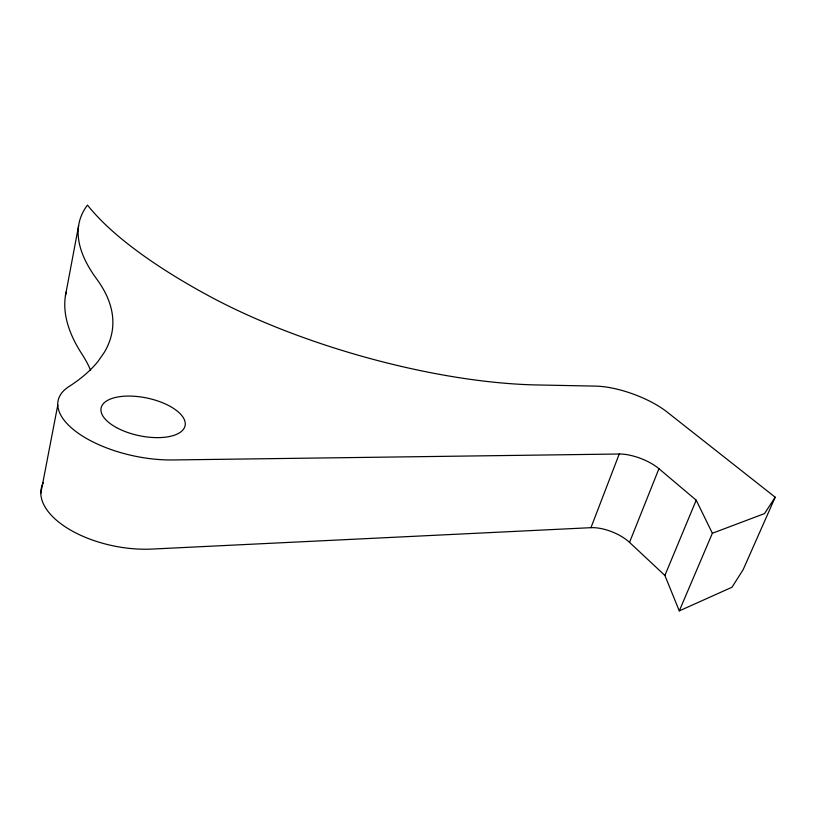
<?xml version="1.0" encoding="UTF-8"?>
<svg xmlns="http://www.w3.org/2000/svg" width="816" height="816" viewBox="0 0 816 816"><rect width="100%" height="100%" fill="white"/><g stroke="black" fill="none" stroke-linecap="round" stroke-linejoin="round"><path stroke-width="1.22" d="M65.423 295.8L78.632 225.593M40.8 493.313L57.773 405.103M590.957 527.677L619.232 454.012A30.376 11.628 21.1 0 1 658.94 468.7L696.201 500.177L712.368 533.266L679.279 610.898L664.887 575.453L629.534 542.385A29.611 12.832 22 0 0 590.957 527.677L151.868 549.076A83.467 42.208 11.2 0 1 68.034 528.584A83.467 42.208 11.2 0 1 43.401 482.491M629.534 542.385L658.94 468.7M664.887 575.453L696.201 500.177M619.232 454.012L172.778 459.959A85.915 38.525 11.9 0 1 78.693 433.541A85.915 38.525 11.9 0 1 68.177 387.08A411.937 150.338 5.7 0 0 98.042 361.366L104.305 352.369A411.937 150.338 5.7 0 0 96.747 279.092A377.216 126.806 17 0 1 87.496 205.102A406.97 119.666 16.9 0 0 207.478 295.157A279.409 87.965 16 0 0 537.03 384.958L595.496 386.111A55.264 19.482 20.2 0 1 667.121 412.049L775.2 497.219L743.172 569.619L731.993 587.245L679.279 610.898M775.2 497.219L764.49 513.601L712.368 533.266M90.617 370.301A400.095 164.842 4.1 0 0 81.967 354.113A368.975 140.903 17.2 0 1 66.137 292.077M116.566 427.625A42.901 19.217 11.9 0 0 184.742 426.89A42.901 19.217 11.9 0 0 127.979 396.076A42.901 19.217 11.9 0 0 116.566 427.625"/></g></svg>
